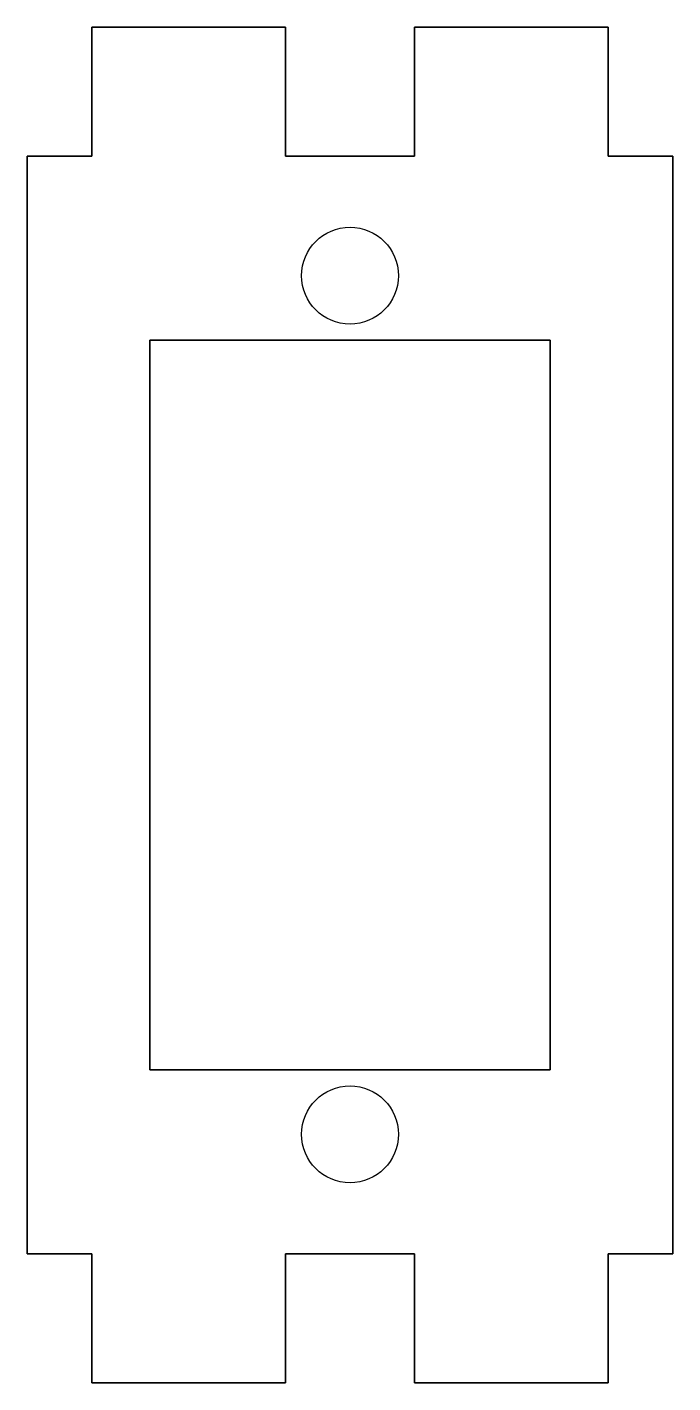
# Model space of a CAD drawing. Header units: millimetres. Extents: x -10 to 10, y -21 to 21.
import ezdxf

# ---------------------------------------------------------------- set-up
doc = ezdxf.new("R2010")
doc.units = ezdxf.units.MM
doc.layers.get('0').update_dxf_attribs({"linetype": 'CONTINUOUS'})

msp = doc.modelspace()

# ---------------------------------------------------------------- linework, layer by layer
for points in [[(2, -21), (2, -17), (-2, -17), (-2, -21), (-8, -21), (-8, -17), (-10, -17), (-10, 17), (-8, 17), (-8, 21), (-2, 21), (-2, 17), (2, 17), (2, 21), (8, 21), (8, 17), (10, 17), (10, -17), (8, -17), (8, -21)], [(2, -17), (2, -21), (8, -21), (8, -17), (10, -17), (10, 17), (8, 17), (8, 21), (2, 21), (2, 17), (-2, 17), (-2, 21), (-8, 21), (-8, 17), (-10, 17), (-10, -17), (-8, -17), (-8, -21), (-2, -21), (-2, -17)], [(6.2, -11.3), (6.2, 11.3), (-6.2, 11.3), (-6.2, -11.3)], [(6.2, 11.3), (6.2, -11.3), (-6.2, -11.3), (-6.2, 11.3)]]:
    msp.add_lwpolyline(points, close=True)
for centre in [(0, 13.3), (0, 13.3), (0, -13.3), (0, -13.3)]:
    msp.add_circle(centre, 1.5)

doc.saveas('drawing.dxf')
